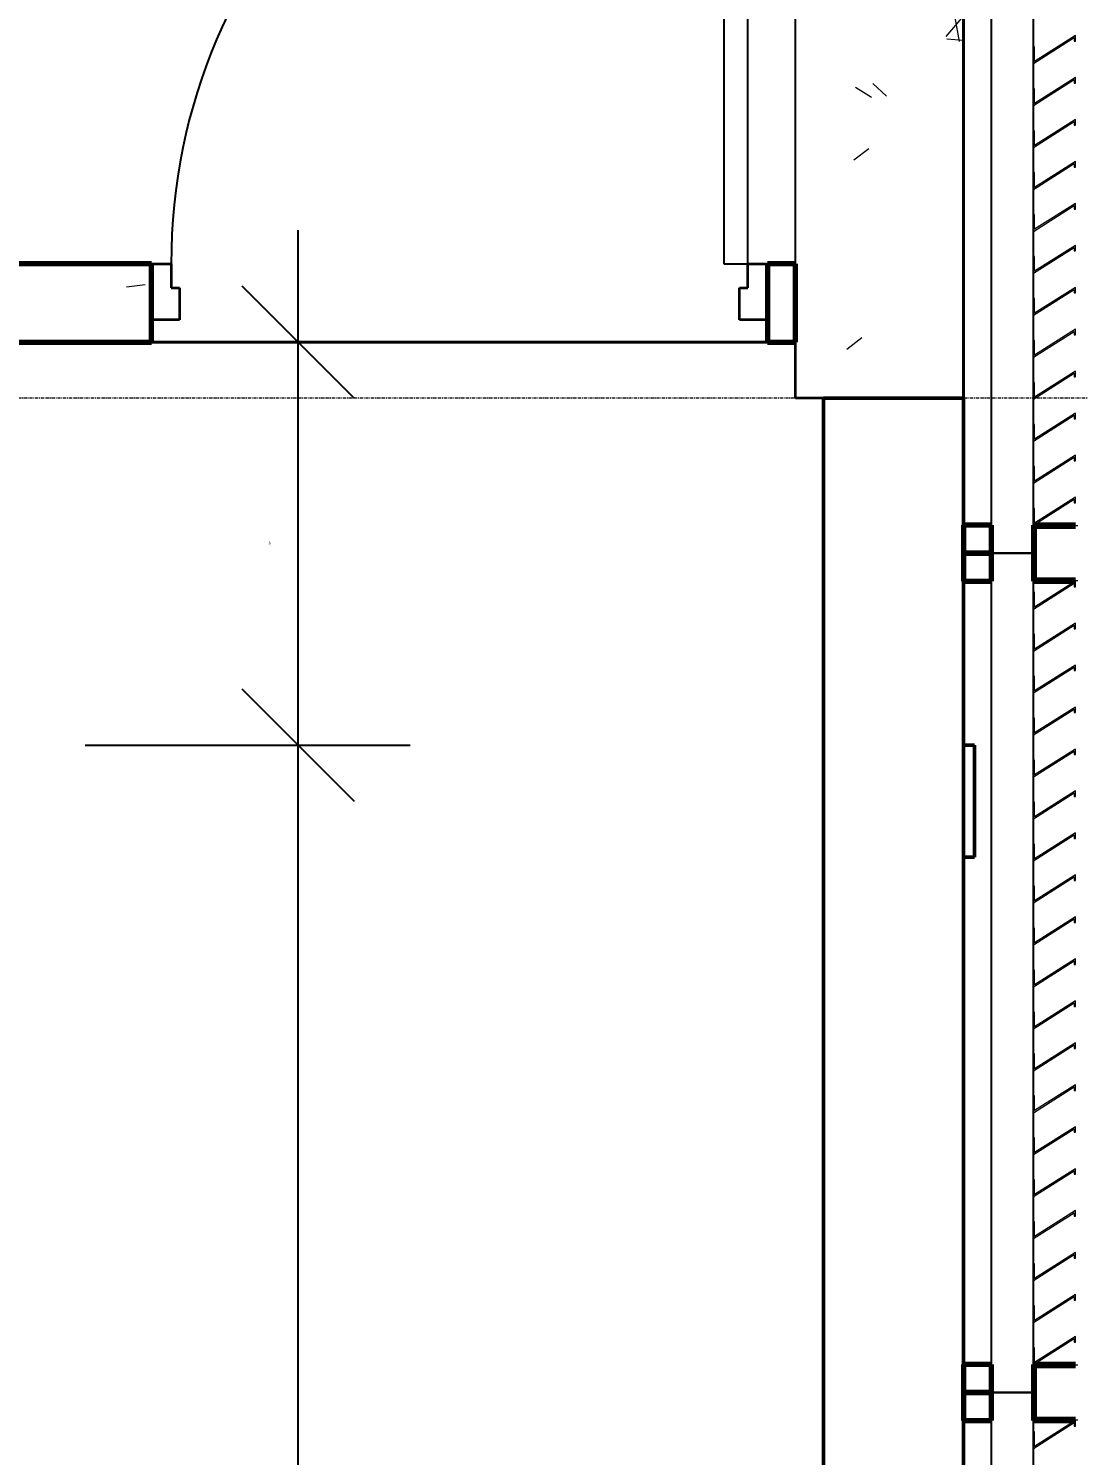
# Model space of a CAD drawing. Header units: millimetres. Extents: x -1379 to 1385823, y -4884429 to 548763.
# Drawn here: x 295330 to 297205, y -2308027 to -2305477 of the extents above; entities that cross this region are included whole.
import ezdxf

# ---------------------------------------------------------------- set-up
doc = ezdxf.new("R2010")
doc.units = ezdxf.units.MM
doc.linetypes.add('DPA_Grid _ Level 100', pattern=[10, 5.5, -1.6, 1.3, -1.6])
for name, color, linetype in [('000 - CONCRETE_COL_CUT_COLOR_5', 7, 'Continuous'), ('000 - CONCRETE_EX_BUILDING_MAIN_COLOR_1', 7, 'Continuous'), ('000 - D I M', 7, 'Continuous')]:
    doc.layers.add(name, color=color, linetype=linetype)
doc.layers.add('000 - CONCRETE_EX_LOUVERS_DEF_SUB', color=7, linetype='Continuous', plot=False)
for name, color, linetype, lineweight in [('A-COLS-E', 7, 'Continuous', 35), ('A-DETL-THIN', 7, 'Continuous', 25), ('A-DOOR-E', 7, 'Continuous', 35), ('A-FLOR-E', 7, 'Continuous', 35), ('A-GENM', 7, 'Continuous', 35), ('A-GLAZ-CURT', 7, 'Continuous', 35), ('A-WALL', 7, 'Continuous', 70), ('A-WALL-PATT', 7, 'Continuous', 70), ('S-GRID', 7, 'Continuous', 9), ('WALL-E', 7, 'Continuous', 50)]:
    doc.layers.add(name, color=color, linetype=linetype, lineweight=lineweight)
doc.styles.add('Arial_2', font='arial.ttf', dxfattribs={"height": 3})
doc.dimstyles.new('DPA-DIM-3_0_T-T', dxfattribs={"dimscale": 304.8, "dimtxt": 306.07782, "dimasz": 0.656168, "dimexe": 0.656168, "dimexo": 0.0625, "dimgap": 0.164042, "dimtad": 1, "dimdec": 0, "dimzin": 0, "dimdsep": 46, "dimtxsty": 'Arial_2', "dimblk1": 'OBLIQUE', "dimblk2": 'OBLIQUE', "dimsah": 1, "dimcen": 0.09, "dimdle": 0.656168, "dimclrd": 7, "dimclre": 7, "dimclrt": 7, "dimadec": 8, "dimazin": 0, "dimtfac": 1, "dimtdec": 4, "dimtix": 1, "dimtmove": 0, "dimatfit": 3, "dimfxl": 1.312336, "dimfxlon": 1, "dimtvp": 1, "dimtolj": 1, "dimtzin": 0, "dimarcsym": 2})

# ---------------------------------------------------------------- blocks, each defined once
blk = doc.blocks.new('DPA_DR-SG-SW-HR - D4_1100x2150 mm-5618247-IV01 - LOWER ROOF LEVEL PLAN')
at = {"layer": '000 - CONCRETE_EX_BUILDING_MAIN_COLOR_1', "color": 7}
for p, q in [((472, 1106.35), (472, 76.35)), ((515, 1106.35), (472, 1106.35)), ((515, 76.35), (515, 1106.35)), ((-515, 76.35), (-550, 76.35)), ((-550, 76.35), (-550, -23.65)), ((-515, 33.35), (-515, 76.35)), ((472, 76.35), (515, 76.35)), ((515, 76.35), (515, 33.35)), ((550, 76.35), (515, 76.35)), ((550, -23.65), (550, 76.35)), ((-500, 33.35), (-515, 33.35)), ((-500, -23.65), (-500, 33.35)), ((515, 33.35), (500, 33.35)), ((500, 33.35), (500, -23.65)), ((-550, -23.65), (-500, -23.65)), ((500, -23.65), (550, -23.65))]:
    blk.add_line(p, q, dxfattribs=at)
at = {"layer": '000 - CONCRETE_EX_BUILDING_MAIN_COLOR_1', "color": 7, "lineweight": 35}
for p, q in [((-550, -23.65), (-550, 76.35)), ((-550, 76.35), (-515, 76.35)), ((-515, 76.35), (-515, 33.35)), ((515, 33.35), (515, 76.35)), ((515, 76.35), (550, 76.35)), ((550, 76.35), (550, -23.65)), ((-515, 33.35), (-500, 33.35)), ((-500, 33.35), (-500, -23.65)), ((500, -23.65), (500, 33.35)), ((500, 33.35), (515, 33.35)), ((-500, -23.65), (-550, -23.65)), ((550, -23.65), (500, -23.65))]:
    blk.add_line(p, q, dxfattribs=at)
at = {"layer": '000 - CONCRETE_EX_BUILDING_MAIN_COLOR_1', "color": 7}
blk.add_arc((515, 76.35), 1030, 90, 180, dxfattribs=at)
blk = doc.blocks.new('DPA_Rectangular - 300 x 700mm-V8-IV01 - LOWER ROOF LEVEL PLAN')
at = {"layer": '000 - CONCRETE_COL_CUT_COLOR_5', "lineweight": 9}
h = blk.add_hatch(dxfattribs=at)
h.set_pattern_fill('FP_9', style=0, pattern_type=2)
h.set_pattern_definition([(50, (-233076.46, 2313145.5), (728.7365, -63.75582), [76.2, -838.2]), (355, (-233076.5, 2313145.5), (-140.97162, 764.2276), [60.96, -670.56]), (100.451, (-233015.74, 2313140.2), (587.77, 700.46675), [64.76, -712.36]), (46.184, (-233076.5, 2313348.7), (1084.31624, -168.17096), [114.3, -1257.3]), (96.636, (-232986.1, 2313334.7), (949.6099, 989.70985), [97.14, -1068.54]), (351.184, (-233076.5, 2313348.7), (949.62055, 989.70115), [91.44, -1005.84]), (21, (-232974.86, 2313297.9), (606.45787, -409.06057), [76.2, -838.2]), (326, (-232974.9, 2313297.9), (247.20834, 736.75292), [60.96, -670.56]), (71.451, (-232924.3, 2313263.8), (853.66825, 327.68547), [64.76, -712.36]), (37.5, (-233076.46, 2313145.48), (12.354693, 338.22012), [33.528, -628.904, 33.528, -1320.292]), (37.5, (-233076.46, 2313145.48), (12.354693, 338.22012), [-695.96, -647.192, 33.528, -639.572]), (7.5, (-233076.46, 2313145.48), (267.278874, 400.722127), [33.528, -354.584, 33.528, -870.204]), (7.5, (-233076.46, 2313145.48), (267.278874, 400.722127), [-421.64, -613.664, 33.528, -223.012]), (327.5, (-233303.03, 2313145.48), (542.36333, -22.915345), [33.528, -220.472, 33.528, -1810.512]), (327.5, (-233303.03, 2313145.48), (542.36333, -22.915345), [-287.528, -758.952, 33.528, -1018.032]), (317.5, (-233404.63, 2313145.5), (592.51696, 101.70711), [33.528, -296.672, 33.528, -1239.52]), (317.5, (-233404.63, 2313145.5), (592.51696, 101.70711), [-363.728, -492.76, 33.528, -713.232])])
h.paths.add_polyline_path([(150, -350), (150, 350), (-150, 350), (-150, -350)])
at = {"layer": '000 - CONCRETE_COL_CUT_COLOR_5', "color": 7}
for p, q in [((-150, 350), (150, 350)), ((-150, -350), (-150, 350)), ((150, 350), (150, -350)), ((150, -350), (-150, -350))]:
    blk.add_line(p, q, dxfattribs=at)
blk = doc.blocks.new('DPA_CP_Entrance Louver Grill Vertical Z - Louver Grill Vertical Z-4595767-IV01 - LOWER ROOF LEVEL PLAN')
at = {"layer": '000 - CONCRETE_EX_LOUVERS_DEF_SUB', "color": 7, "lineweight": 70}
for p, q in [((-700, 0), (-750, 0)), ((-750, 0), (-750, -50)), ((-700, -50), (-700, 0)), ((750, 0), (700, 0)), ((700, 0), (700, -50)), ((750, -50), (750, 0)), ((-750, -50), (-700, -50)), ((700, -50), (750, -50)), ((-700, -125), (-750, -125)), ((-750, -125), (-750, -127)), ((-750, -127), (-702, -127)), ((-702, -127), (-702, -200)), ((-700, -200), (-700, -125)), ((750, -125), (700, -125)), ((700, -125), (700, -200)), ((702, -200), (702, -127)), ((702, -127), (750, -127)), ((750, -127), (750, -125)), ((-702, -200), (-700, -200)), ((700, -200), (702, -200))]:
    blk.add_line(p, q, dxfattribs=at)
at = {"layer": '000 - CONCRETE_EX_LOUVERS_DEF_SUB', "color": 7}
for p, q in [((-750, -125), (-750, -50)), ((-750, -50), (750, -50)), ((750, -50), (750, -125)), ((-750, -125), (750, -125))]:
    blk.add_line(p, q, dxfattribs=at)
blk = doc.blocks.new('GM_Louver Grill Vertical Z1 - Z Profile-V210-IV01 - LOWER ROOF LEVEL PLAN')
at = {"layer": '000 - CONCRETE_EX_LOUVERS_DEF_SUB', "color": 7, "lineweight": 9}
for p, q in [((30, 0), (0.1, 0)), ((0.1, 0), (46.4, -73)), ((30, -2), (30, 0)), ((50, -75), (3.7, -2)), ((3.7, -2), (30, -2)), ((46.4, -73), (40, -73)), ((40, -73), (40, -75)), ((40, -75), (50, -75))]:
    blk.add_line(p, q, dxfattribs=at)
blk = doc.blocks.new('GM_Louver Grill Vertical Z1 - Z Profile-V211-IV01 - LOWER ROOF LEVEL PLAN')
at = {"layer": '000 - CONCRETE_EX_LOUVERS_DEF_SUB', "color": 7, "lineweight": 9}
for p, q in [((30, 0), (0.1, 0)), ((0.1, 0), (46.4, -73)), ((30, -2), (30, 0)), ((50, -75), (3.7, -2)), ((3.7, -2), (30, -2)), ((46.4, -73), (40, -73)), ((40, -73), (40, -75)), ((40, -75), (50, -75))]:
    blk.add_line(p, q, dxfattribs=at)
blk = doc.blocks.new('GM_Louver Grill Vertical Z1 - Z Profile-V212-IV01 - LOWER ROOF LEVEL PLAN')
at = {"layer": '000 - CONCRETE_EX_LOUVERS_DEF_SUB', "color": 7, "lineweight": 9}
for p, q in [((30, 0), (0.1, 0)), ((0.1, 0), (46.4, -73)), ((30, -2), (30, 0)), ((50, -75), (3.7, -2)), ((3.7, -2), (30, -2)), ((46.4, -73), (40, -73)), ((40, -73), (40, -75)), ((40, -75), (50, -75))]:
    blk.add_line(p, q, dxfattribs=at)
blk = doc.blocks.new('GM_Louver Grill Vertical Z1 - Z Profile-V213-IV01 - LOWER ROOF LEVEL PLAN')
at = {"layer": '000 - CONCRETE_EX_LOUVERS_DEF_SUB', "color": 7, "lineweight": 9}
for p, q in [((30, 0), (0.1, 0)), ((0.1, 0), (46.4, -73)), ((30, -2), (30, 0)), ((50, -75), (3.7, -2)), ((3.7, -2), (30, -2)), ((46.4, -73), (40, -73)), ((40, -73), (40, -75)), ((40, -75), (50, -75))]:
    blk.add_line(p, q, dxfattribs=at)
blk = doc.blocks.new('GM_Louver Grill Vertical Z1 - Z Profile-V248-IV01 - LOWER ROOF LEVEL PLAN')
at = {"layer": '000 - CONCRETE_EX_LOUVERS_DEF_SUB', "color": 7, "lineweight": 9}
for p, q in [((30, 0), (0.1, 0)), ((0.1, 0), (46.4, -73)), ((30, -2), (30, 0)), ((50, -75), (3.7, -2)), ((3.7, -2), (30, -2)), ((46.4, -73), (40, -73)), ((40, -73), (40, -75)), ((40, -75), (50, -75))]:
    blk.add_line(p, q, dxfattribs=at)
blk = doc.blocks.new('GM_Louver Grill Vertical Z1 - Z Profile-V249-IV01 - LOWER ROOF LEVEL PLAN')
at = {"layer": '000 - CONCRETE_EX_LOUVERS_DEF_SUB', "color": 7, "lineweight": 9}
for p, q in [((30, 0), (0.1, 0)), ((0.1, 0), (46.4, -73)), ((30, -2), (30, 0)), ((50, -75), (3.7, -2)), ((3.7, -2), (30, -2)), ((46.4, -73), (40, -73)), ((40, -73), (40, -75)), ((40, -75), (50, -75))]:
    blk.add_line(p, q, dxfattribs=at)
blk = doc.blocks.new('GM_Louver Grill Vertical Z1 - Z Profile-V251-IV01 - LOWER ROOF LEVEL PLAN')
at = {"layer": '000 - CONCRETE_EX_LOUVERS_DEF_SUB', "color": 7, "lineweight": 9}
for p, q in [((30, 0), (0.1, 0)), ((0.1, 0), (46.4, -73)), ((30, -2), (30, 0)), ((50, -75), (3.7, -2)), ((3.7, -2), (30, -2)), ((46.4, -73), (40, -73)), ((40, -73), (40, -75)), ((40, -75), (50, -75))]:
    blk.add_line(p, q, dxfattribs=at)
blk = doc.blocks.new('GM_Louver Grill Vertical Z1 - Z Profile-V252-IV01 - LOWER ROOF LEVEL PLAN')
at = {"layer": '000 - CONCRETE_EX_LOUVERS_DEF_SUB', "color": 7, "lineweight": 9}
for p, q in [((30, 0), (0.1, 0)), ((0.1, 0), (46.4, -73)), ((30, -2), (30, 0)), ((50, -75), (3.7, -2)), ((3.7, -2), (30, -2)), ((46.4, -73), (40, -73)), ((40, -73), (40, -75)), ((40, -75), (50, -75))]:
    blk.add_line(p, q, dxfattribs=at)
blk = doc.blocks.new('GM_Louver Grill Vertical Z1 - Z Profile-V253-IV01 - LOWER ROOF LEVEL PLAN')
at = {"layer": '000 - CONCRETE_EX_LOUVERS_DEF_SUB', "color": 7, "lineweight": 9}
for p, q in [((30, 0), (0.1, 0)), ((0.1, 0), (46.4, -73)), ((30, -2), (30, 0)), ((50, -75), (3.7, -2)), ((3.7, -2), (30, -2)), ((46.4, -73), (40, -73)), ((40, -73), (40, -75)), ((40, -75), (50, -75))]:
    blk.add_line(p, q, dxfattribs=at)
blk = doc.blocks.new('GM_Louver Grill Vertical Z1 - Z Profile-V254-IV01 - LOWER ROOF LEVEL PLAN')
at = {"layer": '000 - CONCRETE_EX_LOUVERS_DEF_SUB', "color": 7, "lineweight": 9}
for p, q in [((30, 0), (0.1, 0)), ((0.1, 0), (46.4, -73)), ((30, -2), (30, 0)), ((50, -75), (3.7, -2)), ((3.7, -2), (30, -2)), ((46.4, -73), (40, -73)), ((40, -73), (40, -75)), ((40, -75), (50, -75))]:
    blk.add_line(p, q, dxfattribs=at)
blk = doc.blocks.new('GM_Louver Grill Vertical Z1 - Z Profile-V272-IV01 - LOWER ROOF LEVEL PLAN')
at = {"layer": '000 - CONCRETE_EX_LOUVERS_DEF_SUB', "color": 7, "lineweight": 9}
for p, q in [((30, 0), (0.1, 0)), ((0.1, 0), (46.4, -73)), ((30, -2), (30, 0)), ((50, -75), (3.7, -2)), ((3.7, -2), (30, -2)), ((46.4, -73), (40, -73)), ((40, -73), (40, -75)), ((40, -75), (50, -75))]:
    blk.add_line(p, q, dxfattribs=at)
blk = doc.blocks.new('GM_Louver Grill Vertical Z1 - Z Profile-V571-IV01 - LOWER ROOF LEVEL PLAN')
at = {"layer": '000 - CONCRETE_EX_LOUVERS_DEF_SUB', "color": 7, "lineweight": 9}
for p, q in [((30, 0), (0.1, 0)), ((0.1, 0), (46.4, -73)), ((30, -2), (30, 0)), ((50, -75), (3.7, -2)), ((3.7, -2), (30, -2)), ((46.4, -73), (40, -73)), ((40, -73), (40, -75)), ((40, -75), (50, -75))]:
    blk.add_line(p, q, dxfattribs=at)
blk = doc.blocks.new('GM_Louver Grill Vertical Z1 - Z Profile-V572-IV01 - LOWER ROOF LEVEL PLAN')
at = {"layer": '000 - CONCRETE_EX_LOUVERS_DEF_SUB', "color": 7, "lineweight": 9}
for p, q in [((30, 0), (0.1, 0)), ((0.1, 0), (46.4, -73)), ((30, -2), (30, 0)), ((50, -75), (3.7, -2)), ((3.7, -2), (30, -2)), ((46.4, -73), (40, -73)), ((40, -73), (40, -75)), ((40, -75), (50, -75))]:
    blk.add_line(p, q, dxfattribs=at)
blk = doc.blocks.new('GM_Louver Grill Vertical Z1 - Z Profile-V573-IV01 - LOWER ROOF LEVEL PLAN')
at = {"layer": '000 - CONCRETE_EX_LOUVERS_DEF_SUB', "color": 7, "lineweight": 9}
for p, q in [((30, 0), (0.1, 0)), ((0.1, 0), (46.4, -73)), ((30, -2), (30, 0)), ((50, -75), (3.7, -2)), ((3.7, -2), (30, -2)), ((46.4, -73), (40, -73)), ((40, -73), (40, -75)), ((40, -75), (50, -75))]:
    blk.add_line(p, q, dxfattribs=at)
blk = doc.blocks.new('GM_Louver Grill Vertical Z1 - Z Profile-V574-IV01 - LOWER ROOF LEVEL PLAN')
at = {"layer": '000 - CONCRETE_EX_LOUVERS_DEF_SUB', "lineweight": 9}
h = blk.add_hatch(dxfattribs=at)
h.set_pattern_fill('FP_62', style=0, pattern_type=2)
h.set_pattern_definition([(320, (2313122.5, 233351.46), (-63.75582, -728.7365), [76.2, -838.2]), (265, (2313122.5, 233351.5), (764.2276, 140.97162), [60.96, -670.56]), (10.451, (2313117.2, 233290.74), (700.46675, -587.77), [64.76, -712.36]), (316.184, (2313325.7, 233351.5), (-168.17096, -1084.31624), [114.3, -1257.3]), (6.636, (2313311.7, 233261.1), (989.70985, -949.6099), [97.14, -1068.54]), (261.184, (2313325.7, 233351.5), (989.70115, -949.62055), [91.44, -1005.84]), (291, (2313274.9, 233249.86), (-409.06057, -606.45787), [76.2, -838.2]), (236, (2313274.9, 233249.9), (736.75292, -247.20834), [60.96, -670.56]), (341.451, (2313240.8, 233199.3), (327.68547, -853.66825), [64.76, -712.36]), (307.5, (2313122.48, 233351.46), (338.22012, -12.354693), [33.528, -628.904, 33.528, -1320.292]), (307.5, (2313122.48, 233351.46), (338.22012, -12.354693), [-695.96, -647.192, 33.528, -639.572]), (277.5, (2313122.48, 233351.46), (400.722127, -267.278874), [33.528, -354.584, 33.528, -870.204]), (277.5, (2313122.48, 233351.46), (400.722127, -267.278874), [-421.64, -613.664, 33.528, -223.012]), (237.5, (2313122.48, 233578.03), (-22.915345, -542.36333), [33.528, -220.472, 33.528, -1810.512]), (237.5, (2313122.48, 233578.03), (-22.915345, -542.36333), [-287.528, -758.952, 33.528, -1018.032]), (227.5, (2313122.5, 233679.63), (101.70711, -592.51696), [33.528, -296.672, 33.528, -1239.52]), (227.5, (2313122.5, 233679.63), (101.70711, -592.51696), [-363.728, -492.76, 33.528, -713.232])])
h.paths.add_polyline_path([(0.1, 0), (46.4, -73), (40, -73), (40, -75), (50, -75), (3.7, -2), (30, -2), (30, 0)])
at = {"layer": '000 - CONCRETE_EX_LOUVERS_DEF_SUB', "color": 7, "lineweight": 9}
for p, q in [((30, 0), (0.1, 0)), ((0.1, 0), (46.4, -73)), ((30, -2), (30, 0)), ((50, -75), (3.7, -2)), ((3.7, -2), (30, -2)), ((46.4, -73), (40, -73)), ((40, -73), (40, -75)), ((40, -75), (50, -75))]:
    blk.add_line(p, q, dxfattribs=at)
blk = doc.blocks.new('GM_Louver Grill Vertical Z1 - Z Profile-V575-IV01 - LOWER ROOF LEVEL PLAN')
at = {"layer": '000 - CONCRETE_EX_LOUVERS_DEF_SUB', "color": 7, "lineweight": 9}
for p, q in [((30, 0), (0.1, 0)), ((0.1, 0), (46.4, -73)), ((30, -2), (30, 0)), ((50, -75), (3.7, -2)), ((3.7, -2), (30, -2)), ((46.4, -73), (40, -73)), ((40, -73), (40, -75)), ((40, -75), (50, -75))]:
    blk.add_line(p, q, dxfattribs=at)
blk = doc.blocks.new('GM_Louver Grill Vertical Z1 - Z Profile-V576-IV01 - LOWER ROOF LEVEL PLAN')
at = {"layer": '000 - CONCRETE_EX_LOUVERS_DEF_SUB', "color": 7, "lineweight": 9}
for p, q in [((30, 0), (0.1, 0)), ((0.1, 0), (46.4, -73)), ((30, -2), (30, 0)), ((50, -75), (3.7, -2)), ((3.7, -2), (30, -2)), ((46.4, -73), (40, -73)), ((40, -73), (40, -75)), ((40, -75), (50, -75))]:
    blk.add_line(p, q, dxfattribs=at)
blk = doc.blocks.new('GM_Louver Grill Vertical Z1 - Z Profile-V617-IV01 - LOWER ROOF LEVEL PLAN')
at = {"layer": '000 - CONCRETE_EX_LOUVERS_DEF_SUB', "color": 7, "lineweight": 9}
for p, q in [((30, 0), (0.1, 0)), ((0.1, 0), (46.4, -73)), ((30, -2), (30, 0)), ((50, -75), (3.7, -2)), ((3.7, -2), (30, -2)), ((46.4, -73), (40, -73)), ((40, -73), (40, -75)), ((40, -75), (50, -75))]:
    blk.add_line(p, q, dxfattribs=at)
blk = doc.blocks.new('GM_Louver Grill Vertical Z1 - Z Profile-V618-IV01 - LOWER ROOF LEVEL PLAN')
at = {"layer": '000 - CONCRETE_EX_LOUVERS_DEF_SUB', "color": 7, "lineweight": 9}
for p, q in [((30, 0), (0.1, 0)), ((0.1, 0), (46.4, -73)), ((30, -2), (30, 0)), ((50, -75), (3.7, -2)), ((3.7, -2), (30, -2)), ((46.4, -73), (40, -73)), ((40, -73), (40, -75)), ((40, -75), (50, -75))]:
    blk.add_line(p, q, dxfattribs=at)
blk = doc.blocks.new('GM_Louver Grill Vertical Z1 - Z Profile-V619-IV01 - LOWER ROOF LEVEL PLAN')
at = {"layer": '000 - CONCRETE_EX_LOUVERS_DEF_SUB', "color": 7, "lineweight": 9}
for p, q in [((30, 0), (0.1, 0)), ((0.1, 0), (46.4, -73)), ((30, -2), (30, 0)), ((50, -75), (3.7, -2)), ((3.7, -2), (30, -2)), ((46.4, -73), (40, -73)), ((40, -73), (40, -75)), ((40, -75), (50, -75))]:
    blk.add_line(p, q, dxfattribs=at)
blk = doc.blocks.new('GM_Louver Grill Vertical Z1 - Z Profile-V620-IV01 - LOWER ROOF LEVEL PLAN')
at = {"layer": '000 - CONCRETE_EX_LOUVERS_DEF_SUB', "color": 7, "lineweight": 9}
for p, q in [((30, 0), (0.1, 0)), ((0.1, 0), (46.4, -73)), ((30, -2), (30, 0)), ((50, -75), (3.7, -2)), ((3.7, -2), (30, -2)), ((46.4, -73), (40, -73)), ((40, -73), (40, -75)), ((40, -75), (50, -75))]:
    blk.add_line(p, q, dxfattribs=at)
blk = doc.blocks.new('GM_Louver Grill Vertical Z1 - Z Profile-V621-IV01 - LOWER ROOF LEVEL PLAN')
at = {"layer": '000 - CONCRETE_EX_LOUVERS_DEF_SUB', "color": 7, "lineweight": 9}
for p, q in [((30, 0), (0.1, 0)), ((0.1, 0), (46.4, -73)), ((30, -2), (30, 0)), ((50, -75), (3.7, -2)), ((3.7, -2), (30, -2)), ((46.4, -73), (40, -73)), ((40, -73), (40, -75)), ((40, -75), (50, -75))]:
    blk.add_line(p, q, dxfattribs=at)
blk = doc.blocks.new('GM_Louver Grill Vertical Z1 - Z Profile-V622-IV01 - LOWER ROOF LEVEL PLAN')
at = {"layer": '000 - CONCRETE_EX_LOUVERS_DEF_SUB', "color": 7, "lineweight": 9}
for p, q in [((30, 0), (0.1, 0)), ((0.1, 0), (46.4, -73)), ((30, -2), (30, 0)), ((50, -75), (3.7, -2)), ((3.7, -2), (30, -2)), ((46.4, -73), (40, -73)), ((40, -73), (40, -75)), ((40, -75), (50, -75))]:
    blk.add_line(p, q, dxfattribs=at)
blk = doc.blocks.new('GM_Louver Grill Vertical Z1 - Z Profile-V623-IV01 - LOWER ROOF LEVEL PLAN')
at = {"layer": '000 - CONCRETE_EX_LOUVERS_DEF_SUB', "color": 7, "lineweight": 9}
for p, q in [((30, 0), (0.1, 0)), ((0.1, 0), (46.4, -73)), ((30, -2), (30, 0)), ((50, -75), (3.7, -2)), ((3.7, -2), (30, -2)), ((46.4, -73), (40, -73)), ((40, -73), (40, -75)), ((40, -75), (50, -75))]:
    blk.add_line(p, q, dxfattribs=at)
blk = doc.blocks.new('GM_Louver Grill Vertical Z1 - Z Profile-V624-IV01 - LOWER ROOF LEVEL PLAN')
at = {"layer": '000 - CONCRETE_EX_LOUVERS_DEF_SUB', "lineweight": 9}
h = blk.add_hatch(dxfattribs=at)
h.set_pattern_fill('FP_69', style=0, pattern_type=2)
h.set_pattern_definition([(320, (2314472.5, 233351.46), (-63.75582, -728.7365), [76.2, -838.2]), (265, (2314472.5, 233351.5), (764.2276, 140.97162), [60.96, -670.56]), (10.451, (2314467.2, 233290.74), (700.46675, -587.77), [64.76, -712.36]), (316.184, (2314675.7, 233351.5), (-168.17096, -1084.31624), [114.3, -1257.3]), (6.636, (2314661.7, 233261.1), (989.70985, -949.6099), [97.14, -1068.54]), (261.184, (2314675.7, 233351.5), (989.70115, -949.62055), [91.44, -1005.84]), (291, (2314624.9, 233249.86), (-409.06057, -606.45787), [76.2, -838.2]), (236, (2314624.9, 233249.9), (736.75292, -247.20834), [60.96, -670.56]), (341.451, (2314590.8, 233199.3), (327.68547, -853.66825), [64.76, -712.36]), (307.5, (2314472.48, 233351.46), (338.22012, -12.354693), [33.528, -628.904, 33.528, -1320.292]), (307.5, (2314472.48, 233351.46), (338.22012, -12.354693), [-695.96, -647.192, 33.528, -639.572]), (277.5, (2314472.48, 233351.46), (400.722127, -267.278874), [33.528, -354.584, 33.528, -870.204]), (277.5, (2314472.48, 233351.46), (400.722127, -267.278874), [-421.64, -613.664, 33.528, -223.012]), (237.5, (2314472.48, 233578.03), (-22.915345, -542.36333), [33.528, -220.472, 33.528, -1810.512]), (237.5, (2314472.48, 233578.03), (-22.915345, -542.36333), [-287.528, -758.952, 33.528, -1018.032]), (227.5, (2314472.5, 233679.63), (101.70711, -592.51696), [33.528, -296.672, 33.528, -1239.52]), (227.5, (2314472.5, 233679.63), (101.70711, -592.51696), [-363.728, -492.76, 33.528, -713.232])])
h.paths.add_polyline_path([(0.1, 0), (46.4, -73), (40, -73), (40, -75), (50, -75), (3.7, -2), (30, -2), (30, 0)])
at = {"layer": '000 - CONCRETE_EX_LOUVERS_DEF_SUB', "color": 7, "lineweight": 9}
for p, q in [((30, 0), (0.1, 0)), ((0.1, 0), (46.4, -73)), ((30, -2), (30, 0)), ((50, -75), (3.7, -2)), ((3.7, -2), (30, -2)), ((46.4, -73), (40, -73)), ((40, -73), (40, -75)), ((40, -75), (50, -75))]:
    blk.add_line(p, q, dxfattribs=at)
blk = doc.blocks.new('GM_Louver Grill Vertical Z1 - Z Profile-V625-IV01 - LOWER ROOF LEVEL PLAN')
at = {"layer": '000 - CONCRETE_EX_LOUVERS_DEF_SUB', "color": 7, "lineweight": 9}
for p, q in [((30, 0), (0.1, 0)), ((0.1, 0), (46.4, -73)), ((30, -2), (30, 0)), ((50, -75), (3.7, -2)), ((3.7, -2), (30, -2)), ((46.4, -73), (40, -73)), ((40, -73), (40, -75)), ((40, -75), (50, -75))]:
    blk.add_line(p, q, dxfattribs=at)
blk = doc.blocks.new('GM_Louver Grill Vertical Z1 - Z Profile-V626-IV01 - LOWER ROOF LEVEL PLAN')
at = {"layer": '000 - CONCRETE_EX_LOUVERS_DEF_SUB', "color": 7, "lineweight": 9}
for p, q in [((30, 0), (0.1, 0)), ((0.1, 0), (46.4, -73)), ((30, -2), (30, 0)), ((50, -75), (3.7, -2)), ((3.7, -2), (30, -2)), ((46.4, -73), (40, -73)), ((40, -73), (40, -75)), ((40, -75), (50, -75))]:
    blk.add_line(p, q, dxfattribs=at)
blk = doc.blocks.new('GM_Louver Grill Vertical Z1 - Z Profile-V627-IV01 - LOWER ROOF LEVEL PLAN')
at = {"layer": '000 - CONCRETE_EX_LOUVERS_DEF_SUB', "color": 7, "lineweight": 9}
for p, q in [((30, 0), (0.1, 0)), ((0.1, 0), (46.4, -73)), ((30, -2), (30, 0)), ((50, -75), (3.7, -2)), ((3.7, -2), (30, -2)), ((46.4, -73), (40, -73)), ((40, -73), (40, -75)), ((40, -75), (50, -75))]:
    blk.add_line(p, q, dxfattribs=at)
blk = doc.blocks.new('GM_Louver Grill Vertical Z1 - Z Profile-V628-IV01 - LOWER ROOF LEVEL PLAN')
at = {"layer": '000 - CONCRETE_EX_LOUVERS_DEF_SUB', "lineweight": 9}
h = blk.add_hatch(dxfattribs=at)
h.set_pattern_fill('FP_70', style=0, pattern_type=2)
h.set_pattern_definition([(320, (2314772.5, 233351.46), (-63.75582, -728.7365), [76.2, -838.2]), (265, (2314772.5, 233351.5), (764.2276, 140.97162), [60.96, -670.56]), (10.451, (2314767.2, 233290.74), (700.46675, -587.77), [64.76, -712.36]), (316.184, (2314975.7, 233351.5), (-168.17096, -1084.31624), [114.3, -1257.3]), (6.636, (2314961.7, 233261.1), (989.70985, -949.6099), [97.14, -1068.54]), (261.184, (2314975.7, 233351.5), (989.70115, -949.62055), [91.44, -1005.84]), (291, (2314924.9, 233249.86), (-409.06057, -606.45787), [76.2, -838.2]), (236, (2314924.9, 233249.9), (736.75292, -247.20834), [60.96, -670.56]), (341.451, (2314890.8, 233199.3), (327.68547, -853.66825), [64.76, -712.36]), (307.5, (2314772.48, 233351.46), (338.22012, -12.354693), [33.528, -628.904, 33.528, -1320.292]), (307.5, (2314772.48, 233351.46), (338.22012, -12.354693), [-695.96, -647.192, 33.528, -639.572]), (277.5, (2314772.48, 233351.46), (400.722127, -267.278874), [33.528, -354.584, 33.528, -870.204]), (277.5, (2314772.48, 233351.46), (400.722127, -267.278874), [-421.64, -613.664, 33.528, -223.012]), (237.5, (2314772.48, 233578.03), (-22.915345, -542.36333), [33.528, -220.472, 33.528, -1810.512]), (237.5, (2314772.48, 233578.03), (-22.915345, -542.36333), [-287.528, -758.952, 33.528, -1018.032]), (227.5, (2314772.5, 233679.63), (101.70711, -592.51696), [33.528, -296.672, 33.528, -1239.52]), (227.5, (2314772.5, 233679.63), (101.70711, -592.51696), [-363.728, -492.76, 33.528, -713.232])])
h.paths.add_polyline_path([(0.1, 0), (46.4, -73), (40, -73), (40, -75), (50, -75), (3.7, -2), (30, -2), (30, 0)])
at = {"layer": '000 - CONCRETE_EX_LOUVERS_DEF_SUB', "color": 7, "lineweight": 9}
for p, q in [((30, 0), (0.1, 0)), ((0.1, 0), (46.4, -73)), ((30, -2), (30, 0)), ((50, -75), (3.7, -2)), ((3.7, -2), (30, -2)), ((46.4, -73), (40, -73)), ((40, -73), (40, -75)), ((40, -75), (50, -75))]:
    blk.add_line(p, q, dxfattribs=at)
blk = doc.blocks.new('GM_Louver Grill Vertical Z1 - Z Profile-V629-IV01 - LOWER ROOF LEVEL PLAN')
at = {"layer": '000 - CONCRETE_EX_LOUVERS_DEF_SUB', "color": 7, "lineweight": 9}
for p, q in [((30, 0), (0.1, 0)), ((0.1, 0), (46.4, -73)), ((30, -2), (30, 0)), ((50, -75), (3.7, -2)), ((3.7, -2), (30, -2)), ((46.4, -73), (40, -73)), ((40, -73), (40, -75)), ((40, -75), (50, -75))]:
    blk.add_line(p, q, dxfattribs=at)
blk = doc.blocks.new('GM_Louver Grill Vertical Z1 - Z Profile-V630-IV01 - LOWER ROOF LEVEL PLAN')
at = {"layer": '000 - CONCRETE_EX_LOUVERS_DEF_SUB', "lineweight": 9}
h = blk.add_hatch(dxfattribs=at)
h.set_pattern_fill('FP_71', style=0, pattern_type=2)
h.set_pattern_definition([(320, (2314922.5, 233351.46), (-63.75582, -728.7365), [76.2, -838.2]), (265, (2314922.5, 233351.5), (764.2276, 140.97162), [60.96, -670.56]), (10.451, (2314917.2, 233290.74), (700.46675, -587.77), [64.76, -712.36]), (316.184, (2315125.7, 233351.5), (-168.17096, -1084.31624), [114.3, -1257.3]), (6.636, (2315111.7, 233261.1), (989.70985, -949.6099), [97.14, -1068.54]), (261.184, (2315125.7, 233351.5), (989.70115, -949.62055), [91.44, -1005.84]), (291, (2315074.9, 233249.86), (-409.06057, -606.45787), [76.2, -838.2]), (236, (2315074.9, 233249.9), (736.75292, -247.20834), [60.96, -670.56]), (341.451, (2315040.8, 233199.3), (327.68547, -853.66825), [64.76, -712.36]), (307.5, (2314922.48, 233351.46), (338.22012, -12.354693), [33.528, -628.904, 33.528, -1320.292]), (307.5, (2314922.48, 233351.46), (338.22012, -12.354693), [-695.96, -647.192, 33.528, -639.572]), (277.5, (2314922.48, 233351.46), (400.722127, -267.278874), [33.528, -354.584, 33.528, -870.204]), (277.5, (2314922.48, 233351.46), (400.722127, -267.278874), [-421.64, -613.664, 33.528, -223.012]), (237.5, (2314922.48, 233578.03), (-22.915345, -542.36333), [33.528, -220.472, 33.528, -1810.512]), (237.5, (2314922.48, 233578.03), (-22.915345, -542.36333), [-287.528, -758.952, 33.528, -1018.032]), (227.5, (2314922.5, 233679.63), (101.70711, -592.51696), [33.528, -296.672, 33.528, -1239.52]), (227.5, (2314922.5, 233679.63), (101.70711, -592.51696), [-363.728, -492.76, 33.528, -713.232])])
h.paths.add_polyline_path([(0.1, 0), (46.4, -73), (40, -73), (40, -75), (50, -75), (3.7, -2), (30, -2), (30, 0), (11.1, 0)])
at = {"layer": '000 - CONCRETE_EX_LOUVERS_DEF_SUB', "color": 7, "lineweight": 9}
for p, q in [((30, 0), (0.1, 0)), ((0.1, 0), (46.4, -73)), ((30, -2), (30, 0)), ((50, -75), (3.7, -2)), ((3.7, -2), (30, -2)), ((46.4, -73), (40, -73)), ((40, -73), (40, -75)), ((40, -75), (50, -75))]:
    blk.add_line(p, q, dxfattribs=at)
blk = doc.blocks.new('GM_Louver Grill Vertical Z1 - Z Profile-V631-IV01 - LOWER ROOF LEVEL PLAN')
at = {"layer": '000 - CONCRETE_EX_LOUVERS_DEF_SUB', "color": 7, "lineweight": 9}
for p, q in [((30, 0), (0.1, 0)), ((0.1, 0), (46.4, -73)), ((30, -2), (30, 0)), ((50, -75), (3.7, -2)), ((3.7, -2), (30, -2)), ((46.4, -73), (40, -73)), ((40, -73), (40, -75)), ((40, -75), (50, -75))]:
    blk.add_line(p, q, dxfattribs=at)
blk = doc.blocks.new('_Oblique')
at = {"color": 7, "linetype": 'ByBlock', "lineweight": -2}
blk.add_line((-0.5, -0.5), (0.5, 0.5), dxfattribs=at)
blk = doc.blocks.new('DIMBLOCK26-IV01 - LOWER ROOF LEVEL PLAN')
at = {"layer": '000 - D I M', "color": 7, "lineweight": -2, "transparency": 16777216}
for p, q in [((295811.7, -2309842.7), (295811.7, -2306557.7)), ((295430.7, -2306757.7), (296011.7, -2306757.7)), ((295430.7, -2309642.7), (296011.7, -2309642.7))]:
    blk.add_line(p, q, dxfattribs=at)
at = {"layer": 'Defpoints', "color": 7, "transparency": 16777216}
for p in [(295411.7, -2306757.7), (295811.7, -2306757.7), (295411.7, -2309642.7)]:
    blk.add_point(p, dxfattribs=at)
at = {"layer": '000 - D I M', "color": 7, "lineweight": -2, "transparency": 16777216, "xscale": 200, "yscale": 200, "zscale": 200}
for p, rotation in [((295811.7, -2306757.7), 90), ((295811.7, -2309642.7), 270)]:
    blk.add_blockref('_Oblique', p, dxfattribs=dict(at, rotation=rotation))
at = {"layer": '000 - D I M', "color": 7, "transparency": 16777216, "insert": (295760.1, -2308200.2), "char_height": 3, "width": 1107.531, "attachment_point": 5, "rotation": 90, "style": 'Arial_2'}
blk.add_mtext('\\A1;2885', dxfattribs=at)
blk = doc.blocks.new('DIMBLOCK27-IV01 - LOWER ROOF LEVEL PLAN')
at = {"layer": '000 - D I M', "color": 7, "lineweight": -2, "transparency": 16777216}
for p, q in [((295811.7, -2306957.7), (295811.7, -2305837.7)), ((295430.7, -2306037.7), (296011.7, -2306037.7)), ((295430.7, -2306757.7), (296011.7, -2306757.7))]:
    blk.add_line(p, q, dxfattribs=at)
at = {"layer": 'Defpoints', "color": 7, "transparency": 16777216}
for p in [(295411.7, -2306037.7), (295811.7, -2306037.7), (295411.7, -2306757.7)]:
    blk.add_point(p, dxfattribs=at)
at = {"layer": '000 - D I M', "color": 7, "lineweight": -2, "transparency": 16777216, "xscale": 200, "yscale": 200, "zscale": 200}
for p, rotation in [((295811.7, -2306037.7), 90), ((295811.7, -2306757.7), 270)]:
    blk.add_blockref('_Oblique', p, dxfattribs=dict(at, rotation=rotation))
at = {"layer": '000 - D I M', "color": 7, "transparency": 16777216, "insert": (295760.1, -2306397.7), "char_height": 3, "width": 830.648, "attachment_point": 5, "rotation": 90, "style": 'Arial_2'}
blk.add_mtext('\\A1;720', dxfattribs=at)

msp = doc.modelspace()

# ---------------------------------------------------------------- hatches: boundary and pattern name
at = {"layer": 'A-WALL-PATT', "lineweight": 9}
h = msp.add_hatch(dxfattribs=at)
h.set_pattern_fill('FP_2', style=0, pattern_type=2)
h.set_pattern_definition([(50, (63773.17, 7357.75), (728.7365, -63.75582), [76.2, -838.2]), (355, (63773.2, 7357.75), (-140.97162, 764.2276), [60.96, -670.56]), (100.451, (63833.9, 7352.44), (587.77, 700.46675), [64.76, -712.36]), (46.184, (63773.2, 7560.95), (1084.31624, -168.17096), [114.3, -1257.3]), (96.636, (63863.5, 7546.9), (949.6099, 989.70985), [97.14, -1068.54]), (351.184, (63773.2, 7561), (949.62055, 989.70115), [91.44, -1005.84]), (21, (63874.77, 7510.15), (606.45787, -409.06057), [76.2, -838.2]), (326, (63874.8, 7510.15), (247.20834, 736.75292), [60.96, -670.56]), (71.451, (63925.3, 7476.06), (853.66825, 327.68547), [64.76, -712.36]), (37.5, (63773.17, 7357.75), (12.354693, 338.22012), [33.528, -628.904, 33.528, -647.192, -673.1]), (37.5, (63773.17, 7357.75), (12.354693, 338.22012), [-1343.152, 33.528, -639.572]), (7.5, (63773.17, 7357.75), (267.278874, 400.722127), [33.528, -354.584, 33.528, -613.664, -256.54]), (7.5, (63773.17, 7357.75), (267.278874, 400.722127), [-1035.304, 33.528, -223.012]), (327.5, (63546.6, 7357.75), (542.36333, -22.915345), [33.528, -220.472, 33.528, -758.952, -1051.56]), (327.5, (63546.6, 7357.75), (542.36333, -22.915345), [-1046.48, 33.528, -1018.032]), (317.5, (63445, 7357.75), (592.51696, 101.70711), [33.528, -296.672, 33.528, -492.76, -746.76]), (317.5, (63445, 7357.75), (592.51696, 101.70711), [-856.488, 33.528, -713.232])])
h.paths.add_polyline_path([(296699.6, -2306037.7), (296699.6, -2305897.7), (296649.6, -2305897.7), (296649.6, -2306037.7)])
h.paths.add_polyline_path([(295109.6, -2306037.7), (295549.6, -2306037.7), (295549.6, -2305897.7), (295109.6, -2305897.7), (295109.6, -2305997.7)])

# ---------------------------------------------------------------- linework, layer by layer
at = {"layer": 'A-DETL-THIN', "color": 7}
msp.add_line((296649.6, -2306037.7), (295549.6, -2306037.7), dxfattribs=at)
at = {"layer": 'A-FLOR-E', "color": 7}
for p, q in [((296999.6, -2300342.7), (296999.6, -2306037.7)), ((296999.6, -2306037.7), (296999.6, -2300342.7)), ((296699.6, -2306037.7), (295109.6, -2306037.7)), ((295109.6, -2306037.7), (296699.6, -2306037.7)), ((295109.6, -2306037.7), (296699.6, -2306037.7)), ((296699.6, -2306037.7), (295109.6, -2306037.7)), ((296699.6, -2306137.7), (296699.6, -2306037.7)), ((296999.6, -2306037.7), (296999.6, -2312142.7)), ((296999.6, -2315477.7), (296999.6, -2306037.7)), ((296999.6, -2306137.7), (296699.6, -2306137.7)), ((296999.6, -2309342.7), (296999.6, -2306137.7))]:
    msp.add_line(p, q, dxfattribs=at)
at = {"layer": 'A-WALL', "color": 7}
for p, q in [((295549.6, -2305897.7), (295109.6, -2305897.7)), ((295549.6, -2305967.7), (295549.6, -2305897.7)), ((296699.6, -2305897.7), (296649.6, -2305897.7)), ((296649.6, -2305897.7), (296649.6, -2305967.7)), ((296699.6, -2305967.7), (296699.6, -2305897.7)), ((295549.6, -2306037.7), (295549.6, -2305967.7)), ((296649.6, -2305967.7), (296649.6, -2306037.7)), ((296699.6, -2306037.7), (296699.6, -2305967.7)), ((295109.6, -2306037.7), (295549.6, -2306037.7)), ((296649.6, -2306037.7), (296699.6, -2306037.7))]:
    msp.add_line(p, q, dxfattribs=at)
at = {"layer": 'S-GRID', "color": 7, "linetype": 'DPA_Grid _ Level 100'}
msp.add_line((310037.1, -2306137.7), (273056.2, -2306137.7), dxfattribs=at)
at = {"layer": 'WALL-E', "color": 7}
for p, q in [((295549.6, -2306037.7), (295549.6, -2305897.7)), ((296649.6, -2305897.7), (296649.6, -2306037.7)), ((296749.6, -2309342.7), (296749.6, -2306137.7)), ((296749.6, -2306137.7), (296999.6, -2306137.7)), ((296749.6, -2306137.7), (296999.6, -2306137.7)), ((296999.6, -2309342.7), (296999.6, -2306137.7)), ((296999.6, -2306137.7), (296999.6, -2309342.7)), ((296999.6, -2306757.7), (297019.6, -2306757.7)), ((297019.6, -2306757.7), (296999.6, -2306757.7)), ((297019.6, -2306757.7), (297019.6, -2306957.7)), ((297019.6, -2306757.7), (297019.6, -2306957.7)), ((296999.6, -2306957.7), (297019.6, -2306957.7)), ((297019.6, -2306957.7), (296999.6, -2306957.7)), ((296999.6, -2306957.7), (296999.6, -2309347.7)), ((296999.6, -2309347.7), (296999.6, -2306957.7))]:
    msp.add_line(p, q, dxfattribs=at)

# ---------------------------------------------------------------- block references
at = {"layer": 'A-COLS-E', "color": 7}
msp.add_blockref('DPA_Rectangular - 300 x 700mm-V8-IV01 - LOWER ROOF LEVEL PLAN', (296849.6, -2305787.7), dxfattribs=at)
at = {"layer": 'A-DOOR-E', "color": 7}
msp.add_blockref('DPA_DR-SG-SW-HR - D4_1100x2150 mm-5618247-IV01 - LOWER ROOF LEVEL PLAN', (296099.6, -2305974.1), dxfattribs=at)
at = {"layer": 'A-GENM', "color": 7, "lineweight": 9}
for name, p, rotation in [('GM_Louver Grill Vertical Z1 - Z Profile-V571-IV01 - LOWER ROOF LEVEL PLAN', (297124.6, -2305539.7), 90.00000000000348), ('GM_Louver Grill Vertical Z1 - Z Profile-V572-IV01 - LOWER ROOF LEVEL PLAN', (297124.6, -2305614.7), 90.00000000000348), ('GM_Louver Grill Vertical Z1 - Z Profile-V573-IV01 - LOWER ROOF LEVEL PLAN', (297124.6, -2305689.7), 90.00000000000348), ('GM_Louver Grill Vertical Z1 - Z Profile-V574-IV01 - LOWER ROOF LEVEL PLAN', (297124.6, -2305764.7), 90.00000000000348), ('GM_Louver Grill Vertical Z1 - Z Profile-V575-IV01 - LOWER ROOF LEVEL PLAN', (297124.6, -2305839.7), 90.00000000000348), ('GM_Louver Grill Vertical Z1 - Z Profile-V576-IV01 - LOWER ROOF LEVEL PLAN', (297124.6, -2305914.7), 90.00000000000348), ('GM_Louver Grill Vertical Z1 - Z Profile-V252-IV01 - LOWER ROOF LEVEL PLAN', (297124.6, -2305989.7), 90.00000000000348), ('GM_Louver Grill Vertical Z1 - Z Profile-V253-IV01 - LOWER ROOF LEVEL PLAN', (297124.6, -2306064.7), 90.00000000000348), ('GM_Louver Grill Vertical Z1 - Z Profile-V254-IV01 - LOWER ROOF LEVEL PLAN', (297124.6, -2306139.7), 90.00000000000348), ('GM_Louver Grill Vertical Z1 - Z Profile-V248-IV01 - LOWER ROOF LEVEL PLAN', (297124.6, -2306214.7), 90.00000000000348), ('GM_Louver Grill Vertical Z1 - Z Profile-V249-IV01 - LOWER ROOF LEVEL PLAN', (297124.6, -2306289.7), 90.00000000000348), ('GM_Louver Grill Vertical Z1 - Z Profile-V251-IV01 - LOWER ROOF LEVEL PLAN', (297124.6, -2306364.7), 90.00000000000348), ('GM_Louver Grill Vertical Z1 - Z Profile-V212-IV01 - LOWER ROOF LEVEL PLAN', (297124.6, -2306514.7), 90.00000000000382), ('GM_Louver Grill Vertical Z1 - Z Profile-V617-IV01 - LOWER ROOF LEVEL PLAN', (297124.6, -2306589.7), 90.00000000000382), ('GM_Louver Grill Vertical Z1 - Z Profile-V618-IV01 - LOWER ROOF LEVEL PLAN', (297124.6, -2306664.7), 90.00000000000382), ('GM_Louver Grill Vertical Z1 - Z Profile-V619-IV01 - LOWER ROOF LEVEL PLAN', (297124.6, -2306739.7), 90.00000000000382), ('GM_Louver Grill Vertical Z1 - Z Profile-V620-IV01 - LOWER ROOF LEVEL PLAN', (297124.6, -2306814.7), 90.00000000000382), ('GM_Louver Grill Vertical Z1 - Z Profile-V621-IV01 - LOWER ROOF LEVEL PLAN', (297124.6, -2306889.7), 90.00000000000382), ('GM_Louver Grill Vertical Z1 - Z Profile-V622-IV01 - LOWER ROOF LEVEL PLAN', (297124.6, -2306964.7), 90.00000000000382), ('GM_Louver Grill Vertical Z1 - Z Profile-V623-IV01 - LOWER ROOF LEVEL PLAN', (297124.6, -2307039.7), 90.00000000000382), ('GM_Louver Grill Vertical Z1 - Z Profile-V624-IV01 - LOWER ROOF LEVEL PLAN', (297124.6, -2307114.7), 90.00000000000382), ('GM_Louver Grill Vertical Z1 - Z Profile-V625-IV01 - LOWER ROOF LEVEL PLAN', (297124.6, -2307189.7), 90.00000000000382), ('GM_Louver Grill Vertical Z1 - Z Profile-V626-IV01 - LOWER ROOF LEVEL PLAN', (297124.6, -2307264.7), 90.00000000000382), ('GM_Louver Grill Vertical Z1 - Z Profile-V627-IV01 - LOWER ROOF LEVEL PLAN', (297124.6, -2307339.7), 90.00000000000382), ('GM_Louver Grill Vertical Z1 - Z Profile-V628-IV01 - LOWER ROOF LEVEL PLAN', (297124.6, -2307414.7), 90.00000000000382), ('GM_Louver Grill Vertical Z1 - Z Profile-V629-IV01 - LOWER ROOF LEVEL PLAN', (297124.6, -2307489.7), 90.00000000000382), ('GM_Louver Grill Vertical Z1 - Z Profile-V630-IV01 - LOWER ROOF LEVEL PLAN', (297124.6, -2307564.7), 90.00000000000382), ('GM_Louver Grill Vertical Z1 - Z Profile-V631-IV01 - LOWER ROOF LEVEL PLAN', (297124.6, -2307639.7), 90.00000000000382), ('GM_Louver Grill Vertical Z1 - Z Profile-V210-IV01 - LOWER ROOF LEVEL PLAN', (297124.6, -2307714.7), 90.00000000000382), ('GM_Louver Grill Vertical Z1 - Z Profile-V211-IV01 - LOWER ROOF LEVEL PLAN', (297124.6, -2307789.7), 90.00000000000382), ('GM_Louver Grill Vertical Z1 - Z Profile-V213-IV01 - LOWER ROOF LEVEL PLAN', (297124.6, -2307864.7), 90.00000000000382), ('GM_Louver Grill Vertical Z1 - Z Profile-V272-IV01 - LOWER ROOF LEVEL PLAN', (297124.6, -2308014.7), 90.00000000000382)]:
    msp.add_blockref(name, p, dxfattribs=dict(at, rotation=rotation))
at = {"layer": 'A-GLAZ-CURT', "color": 7}
for p, rotation in [((296999.6, -2305664.7), 90.00000000000348), ((296999.6, -2307164.7), 90.00000000000382), ((296999.6, -2308664.7), 90.00000000000382)]:
    msp.add_blockref('DPA_CP_Entrance Louver Grill Vertical Z - Louver Grill Vertical Z-4595767-IV01 - LOWER ROOF LEVEL PLAN', p, dxfattribs=dict(at, rotation=rotation))

# ---------------------------------------------------------------- dimensions: what is measured, and where the dimension line sits
at = {"layer": '000 - D I M', "color": 7}
for base, p1, p2, override, picture, middle in [((295811.7, -2306037.7), (295411.7, -2306757.7), (295411.7, -2306037.7), {"dimpost": '<>', "dimclrd": 7, "dimclre": 7, "dimclrt": 7, "dimfxl": 720}, 'DIMBLOCK27-IV01 - LOWER ROOF LEVEL PLAN', (295760.1, -2306397.7)), ((295811.7, -2306757.7), (295411.7, -2309642.7), (295411.7, -2306757.7), {"dimpost": '<>', "dimclrd": 7, "dimclre": 7, "dimclrt": 7, "dimfxl": 2885}, 'DIMBLOCK26-IV01 - LOWER ROOF LEVEL PLAN', (295760.1, -2308200.2))]:
    dim = msp.add_linear_dim(base=base, p1=p1, p2=p2, angle=90, dimstyle='DPA-DIM-3_0_T-T', override=override, dxfattribs=at)
    dim.commit()
    dim.dimension.update_dxf_attribs({"geometry": picture, "text_midpoint": middle})

doc.saveas('drawing.dxf')
